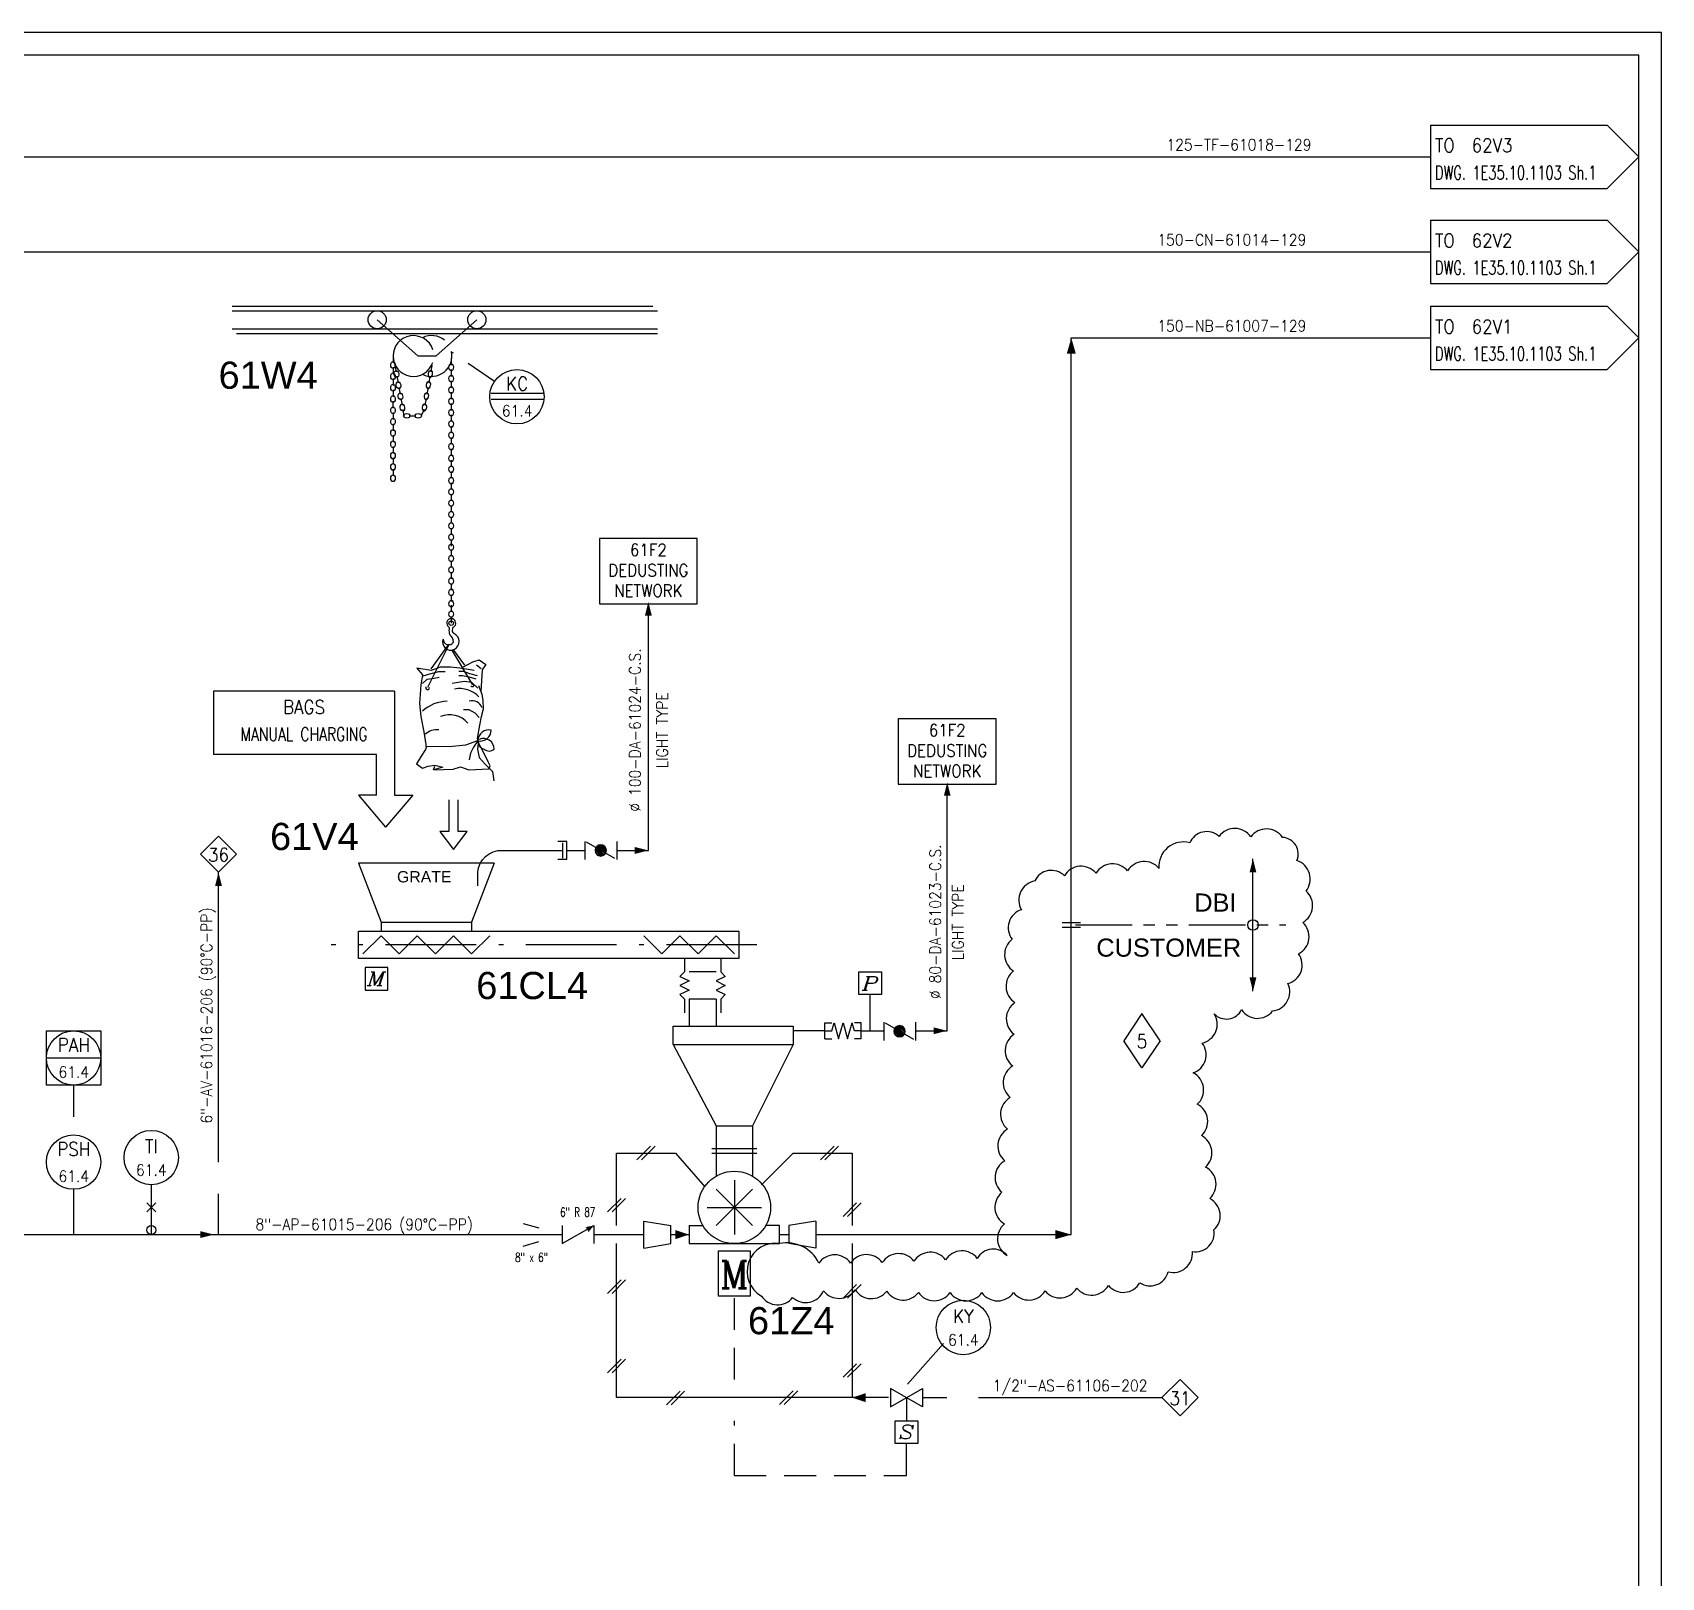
# Model space of a CAD drawing. Header units: millimetres. Extents: x 833 to 974, y 258 to 334.
# Drawn here: x 937.93 to 973.89, y 299.65 to 333.76 of the extents above; entities that cross this region are included whole.
import ezdxf
from ezdxf.enums import TextEntityAlignment as Align

# ---------------------------------------------------------------- set-up
doc = ezdxf.new("R2010")
doc.units = ezdxf.units.MM
for name, pattern in [('LP1', [3, 2, -0.5, 0, -0.5]), ('PHANTOM', [2.5, 1.25, -0.25, 0.25, -0.25, 0.25, -0.25]), ('TRATT2', [1.1, 0.7, -0.4])]:
    doc.linetypes.add(name, pattern=pattern)
for name, color, linetype in [('GREEN', 92, 'Continuous'), ('LP1', 7, 'LP1'), ('NUVOLA', 6, 'Continuous'), ('RED', 1, 'Continuous'), ('S', 7, 'Continuous'), ('TRATT2', 5, 'TRATT2'), ('Y', 92, 'Continuous')]:
    doc.layers.add(name, color=color, linetype=linetype)
doc.styles.add('A1', font='arial.ttf', dxfattribs={"height": 0.4})
doc.styles.add('a25', font='arial.ttf', dxfattribs={"height": 0.25})
doc.styles.add('A6', font='arial.ttf', dxfattribs={"height": 0.6})
doc.styles.add('C6', font='COMPLEX', dxfattribs={"height": 0.6})
doc.styles.add('S', font='ITALIC', dxfattribs={"height": 6})
doc.styles.add('S15', font='SIMPLEX', dxfattribs={"width": 0.9, "height": 0.15})
doc.styles.add('S2', font='SIMPLEX', dxfattribs={"height": 0.2})
doc.styles.add('S25', font='SIMPLEX', dxfattribs={"width": 0.9, "height": 0.25})
doc.styles.add('S2S', font='SIMPLEX', dxfattribs={"width": 0.7, "height": 0.2})
doc.styles.add('S3', font='SIMPLEX', dxfattribs={"width": 0.9, "height": 0.3})
doc.styles.add('S35S', font='SIMPLEX', dxfattribs={"width": 0.5, "height": 0.35})
doc.styles.add('S3S', font='SIMPLEX', dxfattribs={"width": 0.7, "height": 0.3})
doc.linetypes.add('ZIGZAG', pattern='A,0.0001,-0.2,[131,ltypeshp.shx,S=0.2,R=0,X=-0.2,Y=0],-0.4,[131,ltypeshp.shx,S=0.2,R=180,X=0.2,Y=0],-0.2', length=0.8001)

# ---------------------------------------------------------------- blocks, each defined once
blk = doc.blocks.new('LINEA')
at = {"layer": 'S', "style": 'S25', "width": 0.9}
blk.add_attdef('LINE', (0, 0.14), '', height=0.25, dxfattribs=at)
blk = doc.blocks.new('LOSAND')
for p, q in [((-4.6, 0.7), (-0.7, 0.7)), ((-4.6, 0.7), (-4.6, -0.7)), ((-0.7, 0.7), (0, 0)), ((0, 0), (-0.7, -0.7)), ((-4.6, -0.7), (-0.7, -0.7))]:
    blk.add_line(p, q)
at = {"layer": 'S'}
for tag, p, height, style, width in [('3', (-4.5, 0.1), 0.35, 'S35S', 0.5), ('1', (-4.5, 0.1), 0.3, 'S3', 0.9), ('4', (-4.5, -0.5), 0.35, 'S35S', 0.5), ('2', (-4.5, -0.5), 0.3, 'S3', 0.9)]:
    blk.add_attdef(tag, p, '', height=height, dxfattribs=dict(at, style=style, width=width))
blk = doc.blocks.new('PRESA', base_point=(1.75, 0.1))
for p, q in [((1.5, 0.1), (1.5, 0.6)), ((1.5, 0.6), (2, 0.6)), ((2, 0.6), (2, 0.1)), ((2, 0.1), (1.5, 0.1))]:
    blk.add_line(p, q)
at = {"style": 'S', "width": 1.2}
blk.add_attdef('1', text='', height=0.3, dxfattribs=at).set_placement((1.75, 0.2), align=Align.CENTER)
blk = doc.blocks.new('FRECC1', base_point=(50.2, 51.5))
blk.add_solid([(50.2, 51.5), (50.5, 51.575), (50.5, 51.425)])
blk = doc.blocks.new('STRUMC')
blk.add_line((-0.6, 0), (0.6, 0))
blk.add_lwpolyline([(-0.6, 0.6), (0.6, 0.6), (0.6, -0.6), (-0.6, -0.6), (-0.6, 0.6)])
blk.add_circle((0, 0), 0.6)
at = {"style": 'S3', "width": 0.9}
blk.add_attdef('2', text='', height=0.3, dxfattribs=at).set_placement((0.005, 0.139), align=Align.CENTER)
at = {"style": 'S2'}
for tag, p in [('3', (0.8, 0.4)), ('4', (0.8, 0.1))]:
    blk.add_attdef(tag, p, '', height=0.2, dxfattribs=at)
at = {"layer": 'S', "style": 'S25', "width": 0.9}
blk.add_attdef('1', text='', height=0.25, dxfattribs=at).set_placement((0.005, -0.436), align=Align.CENTER)
blk = doc.blocks.new('STRUM0')
blk.add_circle((0, 0), 0.6)
at = {"style": 'S3', "width": 0.9}
blk.add_attdef('2', text='', height=0.3, dxfattribs=at).set_placement((0.005, 0.139), align=Align.CENTER)
at = {"layer": 'S', "style": 'S25', "width": 0.9}
blk.add_attdef('1', text='', height=0.25, dxfattribs=at).set_placement((0.005, -0.436), align=Align.CENTER)
blk = doc.blocks.new('NOMEN', base_point=(35, 22))
for p, q in [((35, 22.8), (34.6, 22.4)), ((35.4, 22.4), (35, 22.8)), ((34.6, 22.4), (35, 22)), ((35, 22), (35.4, 22.4))]:
    blk.add_line(p, q)
at = {"style": 'S3', "width": 0.9}
blk.add_attdef('1', text='', height=0.3, dxfattribs=at).set_placement((35, 22.236), align=Align.CENTER)
blk = doc.blocks.new('COMPNEU', base_point=(32.45, 18.2))
for p, q in [((32.6, 18.35), (32.3, 18.05)), ((32.7, 18.35), (32.4, 18.05))]:
    blk.add_line(p, q)
blk = doc.blocks.new('K', base_point=(1.6, 2.4))
for p, q in [((1.6, 2.6), (1.6, 2.2)), ((1.6, 2.2), (2.3, 2.6)), ((2.3, 2.2), (1.6, 2.6)), ((2.3, 2.6), (2.3, 2.2))]:
    blk.add_line(p, q)
blk = doc.blocks.new('FRECCIA', base_point=(40, 19))
blk.add_solid([(40, 19), (40.3, 19.1), (40.3, 18.9)])
blk = doc.blocks.new('A', base_point=(24.4, 27.2))
at = {"layer": 'GREEN'}
for p, q in [((24, 28.1), (24, 27.8)), ((24.8, 28.1), (24.8, 27.8)), ((24, 27.8), (23.9, 27.7)), ((23.9, 27.7), (24.1, 27.6)), ((24.1, 27.8), (24.7, 27.8)), ((24.9, 27.7), (24.7, 27.6)), ((24.8, 27.8), (24.9, 27.7)), ((24.1, 27.6), (23.9, 27.5)), ((23.9, 27.5), (24.1, 27.4)), ((24.1, 27.4), (23.9, 27.3)), ((24.7, 27.6), (24.9, 27.5)), ((24.9, 27.5), (24.7, 27.4)), ((24.7, 27.4), (24.9, 27.3)), ((23.9, 27.3), (24, 27.2)), ((24, 27.2), (24, 26.9)), ((24.1, 27.2), (24.1, 26.6)), ((24.1, 27.2), (24.7, 27.2)), ((24.7, 27.2), (24.7, 26.6)), ((24.9, 27.3), (24.8, 27.2)), ((24.8, 27.2), (24.8, 26.9))]:
    blk.add_line(p, q, dxfattribs=at)
blk = doc.blocks.new('STRUM', base_point=(33, 38))
blk.add_circle((33, 38), 0.6)
at = {"width": 0.9}
for tag, height, style, p in [('2', 0.3, 'S3', (33, 38.1)), ('1', 0.25, 'S25', (33, 37.6))]:
    blk.add_attdef(tag, text='', height=height, dxfattribs=dict(at, style=style)).set_placement(p, align=Align.CENTER)
blk = doc.blocks.new('RID')
at = {"layer": 'S'}
for p, q in [((-0.364, 0.248), (-0.014, 0.148)), ((-0.364, -0.252), (-0.014, -0.152))]:
    blk.add_line(p, q, dxfattribs=at)
at = {"layer": 'S', "style": 'S2', "width": 0.7}
for p in [(-0.178, 0.398), (-0.178, -0.602)]:
    blk.add_attdef('RID', text='', height=0.2, dxfattribs=at).set_placement(p, align=Align.CENTER)
blk = doc.blocks.new('X')
for p, q in [((0.1, -0.1), (-0.1, 0.1)), ((0.1, 0.1), (-0.1, -0.1))]:
    blk.add_line(p, q)
blk = doc.blocks.new('R', base_point=(69, 41))
at = {"layer": 'S'}
for p, q in [((69, 41.2), (69, 40.8)), ((69, 40.8), (69.7, 41.2)), ((69.7, 41.2), (69.7, 40.8))]:
    blk.add_line(p, q, dxfattribs=at)
blk.add_solid([(69.7, 41.2), (69.519, 41.167), (69.581, 41.059)], dxfattribs=at)
at = {"layer": 'S', "style": 'S2', "width": 0.7}
for p in [(69.342, 41.396), (69.342, 40.502)]:
    blk.add_attdef('R', text='', height=0.2, dxfattribs=at).set_placement(p, align=Align.CENTER)
blk = doc.blocks.new('RIDSP', base_point=(70, 41))
at = {"layer": 'S'}
for p, q in [((70.6, 41.3), (70, 41.2)), ((70, 41.2), (70, 40.8)), ((70.6, 41.3), (70.6, 40.7)), ((70.6, 40.7), (70, 40.8))]:
    blk.add_line(p, q, dxfattribs=at)
blk = doc.blocks.new('MOTOR', base_point=(11.35, 51))
for p, q in [((11, 52), (11.7, 52)), ((11, 51), (11, 52)), ((11.7, 52), (11.7, 51)), ((11.7, 51), (11, 51))]:
    blk.add_line(p, q)
at = {"style": 'C6'}
blk.add_text('M', height=0.6, dxfattribs=at).set_placement((11.351, 51.18), align=Align.CENTER)
blk = doc.blocks.new('FLESS', base_point=(69, 41))
at = {"layer": 'S'}
for p, q in [((69, 40.825), (69, 41.175)), ((69, 41.175), (69.15, 41.175)), ((69, 41), (69.15, 41)), ((69.15, 41), (69.2, 41.175)), ((69.2, 41.175), (69.3, 40.825)), ((69.3, 40.825), (69.4, 41.175)), ((69.4, 41.175), (69.5, 40.825)), ((69.5, 40.825), (69.6, 41.175)), ((69.65, 41), (69.6, 41.175)), ((69.8, 41.175), (69.65, 41.175)), ((69.8, 41), (69.65, 41)), ((69.8, 40.825), (69.8, 41.175)), ((69, 40.825), (69.15, 40.825)), ((69.8, 40.825), (69.65, 40.825))]:
    blk.add_line(p, q, dxfattribs=at)
blk = doc.blocks.new('*X19')
for p, q in [((12.778, 29.501), (12.903, 29.626)), ((12.782, 29.47), (12.934, 29.622)), ((12.786, 29.544), (12.86, 29.618)), ((12.792, 29.444), (12.96, 29.612)), ((12.806, 29.423), (12.981, 29.598)), ((12.823, 29.405), (12.999, 29.581)), ((12.844, 29.391), (13.013, 29.56)), ((12.87, 29.38), (13.023, 29.534)), ((12.9, 29.376), (13.028, 29.504)), ((12.942, 29.382), (13.022, 29.462))]:
    blk.add_line(p, q)
blk = doc.blocks.new('B')
at = {"layer": 'S'}
for p, q in [((0, 0.2), (0, -0.2)), ((0.041, -0.178), (0.665, 0.18)), ((0.7, 0.2), (0.7, -0.2))]:
    blk.add_line(p, q, dxfattribs=at)
blk.add_circle((0.353, 0.001), 0.125, dxfattribs=at)
blk.add_blockref('*X19', (-12.55, -29.5), dxfattribs=at)
at = {"layer": 'S', "style": 'S2S', "width": 0.7}
for p in [(0.35, 0.3), (0.35, -0.5)]:
    blk.add_attdef('B', text='', height=0.2, dxfattribs=at).set_placement(p, align=Align.CENTER)
blk = doc.blocks.new('FRECC2')
at = {"layer": 'RED'}
blk.add_solid([(0, 0), (0.35, 0.1), (0.35, -0.1)], dxfattribs=at)
blk = doc.blocks.new('CAT', base_point=(35.1, 48.85))
at = {"layer": 'GREEN'}
blk.add_circle((35.1, 48.85), 0.05, dxfattribs=at)
blk = doc.blocks.new('CATENA', base_point=(33.75, 43.3))
at = {"layer": 'GREEN'}
for p, q in [((33.75, 43.35), (33.75, 43.2)), ((33.75, 43.1), (33.75, 42.95)), ((33.75, 42.85), (33.75, 42.7)), ((33.75, 42.6), (33.75, 42.45)), ((33.749, 42.35), (33.749, 42.2)), ((33.75, 42.1), (33.75, 41.95)), ((33.75, 41.85), (33.75, 41.7)), ((33.75, 41.6), (33.75, 41.45)), ((33.75, 41.35), (33.75, 41.2))]:
    blk.add_line(p, q, dxfattribs=at)
at = {"yscale": 1.5}
for p in [(33.75, 43.15), (33.75, 42.9), (33.75, 42.65), (33.75, 42.4), (33.75, 42.15), (33.75, 41.9), (33.75, 41.65), (33.75, 41.4)]:
    blk.add_blockref('CAT', p, dxfattribs=at)
blk = doc.blocks.new('TAPPO')
at = {"layer": 'GREEN'}
for p, q in [((0, 0.2), (-0.2, 0.2)), ((0, 0.2), (0, -0.2)), ((0, -0.2), (-0.2, -0.2))]:
    blk.add_line(p, q, dxfattribs=at)
blk = doc.blocks.new('QUA-LOC')
for p, q in [((-0.566, 0.076), (0.578, 0.076)), ((-0.566, -0.056), (0.578, -0.056))]:
    blk.add_line(p, q)
blk.add_circle((0, 0), 0.6)
at = {"width": 0.9}
for tag, height, style, p in [('SIGLA', 0.3, 'S3', (0.005, 0.139)), ('NUMERO', 0.25, 'S25', (0.005, -0.436))]:
    blk.add_attdef(tag, text='', height=height, dxfattribs=dict(at, style=style)).set_placement(p, align=Align.CENTER)
blk = doc.blocks.new('FLANGIA')
at = {"layer": 'GREEN'}
for p, q in [((0, 0.2), (0, -0.2)), ((0.1, 0.2), (0.1, -0.2))]:
    blk.add_line(p, q, dxfattribs=at)
blk = doc.blocks.new('REV')
at = {"layer": 'GREEN'}
for p, q in [((0, 0.6), (-0.4, 0)), ((0.4, 0), (0, 0.6)), ((0, -0.6), (-0.4, 0)), ((0.4, 0), (0, -0.6))]:
    blk.add_line(p, q, dxfattribs=at)
at = {"layer": 'Y', "color": 7, "style": 'S3', "width": 0.9}
blk.add_attdef('REV', text='', height=0.3, dxfattribs=at).set_placement((0, -0.162), align=Align.CENTER)

msp = doc.modelspace()

# ---------------------------------------------------------------- linework, layer by layer
for p, q in [((973.889, 333.756), (833.098, 333.756)), ((973.889, 257.856), (973.889, 333.756)), ((945.928, 326.415), (945.955, 326.267)), ((945.972, 326.168), (945.998, 326.021)), ((946.702, 326.168), (946.676, 326.021)), ((946.746, 326.415), (946.72, 326.267)), ((946.015, 325.922), (946.041, 325.775)), ((946.659, 325.922), (946.633, 325.775)), ((946.059, 325.676), (946.085, 325.528)), ((946.616, 325.676), (946.59, 325.528)), ((946.101, 325.43), (946.127, 325.282)), ((946.242, 325.292), (946.392, 325.292)), ((946.573, 325.43), (946.507, 325.295)), ((945.887, 324.616), (945.887, 324.466)), ((945.887, 324.366), (945.887, 324.216)), ((947.172, 324.567), (947.172, 324.417)), ((945.887, 324.116), (945.887, 323.966)), ((947.172, 324.315), (947.172, 324.165)), ((947.172, 324.065), (947.172, 323.915)), ((947.172, 323.815), (947.172, 323.665)), ((947.171, 323.316), (947.171, 323.166)), ((947.172, 323.565), (947.172, 323.415)), ((947.172, 323.065), (947.172, 322.915)), ((947.172, 322.815), (947.172, 322.665)), ((947.172, 322.565), (947.172, 322.415)), ((947.172, 322.344), (947.172, 322.194)), ((947.172, 322.094), (947.172, 321.944)), ((947.172, 321.844), (947.172, 321.694)), ((947.171, 321.595), (947.171, 321.445)), ((947.172, 321.344), (947.172, 321.194)), ((947.172, 321.115), (947.172, 320.965)), ((947.172, 320.865), (947.172, 320.715)), ((951.524, 315.697), (951.524, 321.085)), ((945.922, 319.215), (941.922, 319.215)), ((941.922, 319.215), (941.922, 317.815)), ((945.922, 319.215), (945.922, 316.915)), ((945.522, 317.815), (941.922, 317.815)), ((945.522, 316.915), (945.522, 317.815)), ((945.122, 316.915), (945.722, 316.215)), ((945.522, 316.915), (945.122, 316.915)), ((946.322, 316.915), (945.722, 316.215)), ((945.922, 316.915), (946.322, 316.915)), ((947.122, 316.815), (947.122, 316.115)), ((947.322, 316.115), (947.322, 316.815)), ((958.122, 311.715), (958.122, 317.104)), ((946.922, 316.115), (947.222, 315.715)), ((947.122, 316.115), (946.922, 316.115)), ((947.222, 315.715), (947.522, 316.115)), ((947.522, 316.115), (947.322, 316.115)), ((949.628, 315.868), (949.628, 315.527)), ((949.22, 315.697), (949.622, 315.697)), ((949.722, 315.697), (950.124, 315.697)), ((950.824, 315.697), (951.524, 315.697)), ((964.871, 312.593), (964.871, 315.512)), ((942.034, 308.815), (942.034, 315.215)), ((945.222, 313.415), (945.622, 313.815)), ((945.622, 313.815), (946.022, 313.415)), ((946.022, 313.415), (946.422, 313.815)), ((946.422, 313.815), (946.822, 313.415)), ((946.822, 313.415), (947.222, 313.815)), ((947.222, 313.815), (947.622, 313.415)), ((947.622, 313.415), (948.022, 313.815)), ((951.422, 313.815), (951.822, 313.415)), ((951.822, 313.415), (952.222, 313.815)), ((952.222, 313.815), (952.622, 313.415)), ((952.622, 313.415), (953.022, 313.815)), ((953.422, 313.415), (953.022, 313.815)), ((956.422, 311.715), (956.422, 312.515)), ((955.422, 311.715), (954.722, 311.715)), ((956.222, 311.715), (956.722, 311.715)), ((957.422, 311.715), (958.122, 311.715)), ((950.822, 307.415), (950.822, 309.015)), ((950.822, 309.015), (952.122, 309.015)), ((952.122, 309.015), (952.767, 308.273)), ((954.022, 308.315), (954.722, 309.015)), ((954.722, 309.015), (956.022, 309.015)), ((956.022, 309.015), (956.022, 307.415)), ((938.834, 308.215), (938.834, 307.215)), ((940.55, 308.315), (940.55, 307.215)), ((953.022, 308.215), (953.822, 307.415)), ((953.822, 308.215), (953.022, 307.415)), ((953.422, 308.415), (953.422, 307.215)), ((942.034, 307.215), (942.034, 308.115)), ((952.822, 307.815), (954.022, 307.815)), ((933.245, 307.215), (943.775, 307.215)), ((943.775, 307.215), (949.622, 307.215)), ((950.322, 307.215), (951.422, 307.215)), ((952.022, 307.215), (952.422, 307.215)), ((950.822, 303.615), (950.822, 307.015)), ((956.022, 307.015), (956.022, 303.615)), ((957.242, 303.915), (958.04, 304.813)), ((956.822, 303.615), (950.822, 303.615)), ((957.225, 303.615), (957.225, 303.106)), ((957.572, 303.615), (958.111, 303.615)), ((958.811, 303.615), (962.88, 303.615))]:
    msp.add_line(p, q)
at = {"color": 1, "linetype": 'PHANTOM'}
msp.add_line((960.957, 314.052), (965.594, 314.052), dxfattribs=at)
at = {"linetype": 'ZIGZAG', "ltscale": 0.9}
msp.add_lwpolyline([(947.758, 314.915), (947.758, 315.115, -0.396945), (948.198, 315.694)], format="xyb", dxfattribs=at)
msp.add_lwpolyline([(948.198, 315.694), (949.22, 315.697)], dxfattribs=at)
for centre, radius in [((947.172, 320.715), 0.05), ((964.871, 314.052), 0.116), ((940.55, 307.315), 0.1)]:
    msp.add_circle(centre, radius)
for centre, radius, start, end in [((947.172, 320.715), 0.1, 297.8456, 238.2405), ((947.104, 320.606), 0.0286, 316.9352, 58.1774), ((947.362, 320.548), 0.24, 170.8101, 200.6111), ((947.016, 320.3), 0.204, 359.4575, 53.5729), ((947.274, 320.557), 0.0838, 153.6783, 237.9601), ((947.224, 320.601), 0.0263, 101.5454, 196.5363), ((947.156, 320.31), 0.191, 296.6824, 67.3744), ((947.16, 320.298), 0.179, 158.7706, 297.2228), ((947.115, 320.358), 0.121, 177.7388, 330.3222), ((947.638, 319.348), 0.0354, 206.2885, 6.4905), ((946.651, 319.295), 0.0438, 155.8733, 357.6457)]:
    msp.add_arc(centre, radius, start, end)
at = {"layer": 'GREEN'}
for p, q in [((942.334, 327.715), (951.622, 327.715)), ((942.334, 327.615), (951.722, 327.615)), ((942.334, 327.215), (951.722, 327.215)), ((942.434, 327.115), (951.722, 327.115)), ((948.122, 315.415), (945.122, 315.415)), ((945.122, 315.415), (945.622, 314.115)), ((948.122, 315.415), (947.622, 314.115)), ((945.622, 314.115), (947.622, 314.115)), ((945.622, 314.115), (945.622, 313.915)), ((947.622, 314.115), (947.622, 313.915)), ((945.122, 313.915), (953.522, 313.915)), ((945.122, 313.315), (945.122, 313.915)), ((953.522, 313.915), (953.522, 313.315)), ((953.522, 313.315), (945.122, 313.315)), ((952.068, 311.815), (954.722, 311.815)), ((952.068, 311.415), (952.068, 311.815)), ((954.722, 311.815), (954.722, 311.415)), ((952.068, 311.415), (953.022, 309.615)), ((952.068, 311.415), (954.722, 311.415)), ((954.722, 311.415), (953.822, 309.615)), ((953.022, 309.615), (953.022, 308.523)), ((953.022, 309.615), (953.822, 309.615)), ((953.822, 309.615), (953.822, 308.523)), ((952.922, 309.115), (953.922, 309.115)), ((952.922, 309.015), (953.922, 309.015)), ((952.422, 307.415), (952.73, 307.415)), ((952.422, 307.415), (952.422, 307.015)), ((954.422, 307.415), (954.107, 307.415)), ((954.422, 307.015), (954.422, 307.415)), ((952.422, 307.015), (954.422, 307.015))]:
    msp.add_line(p, q, dxfattribs=at)
for centre, radius in [((945.537, 327.415), 0.2), ((947.737, 327.415), 0.2), ((953.422, 307.815), 0.8)]:
    msp.add_circle(centre, radius, dxfattribs=at)
for centre, start, end in [((946.337, 326.615), 18.0255, 341.2185), ((946.737, 326.615), 50.4813, 116.3878), ((946.737, 326.615), 243.6122, 12.7669)]:
    msp.add_arc(centre, 0.45, start, end, dxfattribs=at)
at = {"layer": 'LP1'}
msp.add_line((953.922, 313.615), (944.522, 313.615), dxfattribs=at)
at = {"layer": 'NUVOLA'}
msp.add_lwpolyline([(962.802, 315.298, 0.520567), (962.104, 315.245, 0.520567), (961.406, 315.192, 0.520567), (960.708, 315.139, 0.520567), (960.054, 315.023, 0.520567), (959.758, 314.389, 0.520567), (959.556, 313.736, 0.520567), (959.586, 313.036, 0.520567), (959.617, 312.337, 0.520567), (959.598, 311.638, 0.520567), (959.568, 310.938, 0.520567), (959.513, 310.241, 0.520567), (959.452, 309.543, 0.520567), (959.391, 308.846, 0.520567), (959.33, 308.149, 0.520567), (959.385, 307.451, 0.520567), (959.446, 306.754, 0.520567), (958.786, 306.689, 0.520567), (958.087, 306.658, 0.520567), (957.388, 306.628, 0.520567), (956.688, 306.597, 0.520567), (955.988, 306.586, 0.520567), (955.288, 306.586, 0.347858), (954.422, 307.015, 0.837413), (954.021, 305.859, 3.878691), (954.021, 305.859, 1.465305), (954.021, 305.859, 0.524966), (954.021, 305.859, 0.520567), (954.021, 305.859, 0.520567), (954.709, 305.826, 0.520567), (955.392, 305.977, 0.520567), (956.087, 305.998, 0.520567), (956.786, 305.967, 0.520567), (957.485, 305.937, 0.520567), (958.185, 305.935, 0.520567), (958.885, 305.935, 0.520567), (959.585, 305.935, 0.520567), (960.284, 305.97, 0.520567), (960.981, 306.031, 0.520567), (961.679, 306.092, 0.520567), (962.376, 306.153, 0.520567), (962.999, 306.393, 0.520567), (963.535, 306.843, 0.520567), (964.009, 307.318, 0.520567), (963.917, 308.012, 0.520567), (963.826, 308.706, 0.520567), (963.734, 309.4, 0.520567), (963.643, 310.094, 0.520567), (963.552, 310.788, 0.520567), (963.748, 311.444, 0.520567), (964.015, 312.091, 0.520567), (964.62, 312.183, 0.520567), (965.303, 312.153, 0.520567), (965.642, 312.756, 0.520567), (965.879, 313.415, 0.520567), (965.97, 314.109, 0.520567), (966.043, 314.801, 0.520567), (965.842, 315.472, 0.520567), (965.522, 315.985, 0.520567), (964.823, 315.996, 0.520567), (964.123, 316.007, 0.520567), (963.477, 315.865, 0.520567), (962.794, 315.298, 0.520567)], format="xyb", dxfattribs=at)
at = {"layer": 'RED'}
for p, q in [((973.389, 333.256), (833.598, 333.256)), ((973.389, 258.356), (973.389, 333.256)), ((885.561, 331.015), (968.789, 331.015)), ((923.99, 328.915), (968.789, 328.915)), ((945.537, 327.415), (946.437, 326.615)), ((947.737, 327.415), (946.837, 326.615)), ((960.861, 307.215), (960.861, 327.015)), ((960.861, 327.015), (968.789, 327.015)), ((946.437, 326.615), (946.837, 326.615)), ((947.124, 320.252), (946.651, 319.294)), ((947.115, 320.242), (946.725, 319.706)), ((947.194, 320.108), (947.64, 319.355)), ((947.224, 320.118), (947.465, 319.788)), ((946.602, 318.003), (947.125, 317.992)), ((947.125, 317.992), (947.491, 318.026)), ((947.491, 318.026), (947.758, 318.126)), ((947.662, 317.981), (947.596, 317.847)), ((947.762, 318.115), (947.662, 317.981)), ((947.772, 318.115), (947.753, 317.936)), ((947.753, 317.936), (947.786, 317.746)), ((947.596, 317.847), (947.567, 317.701)), ((947.786, 317.746), (947.924, 317.601)), ((947.924, 317.601), (948.086, 317.444)), ((948.086, 317.444), (948.114, 317.232)), ((954.422, 307.215), (954.622, 307.215)), ((955.222, 307.215), (960.861, 307.215))]:
    msp.add_line(p, q, dxfattribs=at)
for centre, radius, start, end in [((947.998, 318.121), 0.236, 76.7186, 178.5786), ((947.808, 318.357), 0.244, 261.5099, 358.3816), ((947.923, 318.093), 0.159, 168.0188, 260.0199), ((947.886, 317.936), 0.233, 0.0312, 114.0895), ((948.007, 318.053), 0.162, 226.3323, 313.6677)]:
    msp.add_arc(centre, radius, start, end, dxfattribs=at)
at = {"layer": 'S'}
for p, q in [((952.604, 322.585), (950.444, 322.585)), ((950.444, 322.585), (950.444, 321.145)), ((952.604, 321.145), (952.604, 322.585)), ((950.444, 321.145), (952.604, 321.145)), ((957.042, 318.604), (957.042, 317.164)), ((959.202, 318.604), (957.042, 318.604)), ((959.202, 317.164), (959.202, 318.604)), ((957.042, 317.164), (959.202, 317.164))]:
    msp.add_line(p, q, dxfattribs=at)
at = {"layer": 'TRATT2'}
for p, q in [((948.127, 326.054), (947.173, 326.706)), ((938.834, 310.515), (938.834, 309.415)), ((953.422, 304.015), (953.422, 305.815)), ((953.425, 301.897), (953.425, 303.106)), ((957.225, 301.897), (957.225, 302.606)), ((953.425, 301.897), (957.225, 301.897))]:
    msp.add_line(p, q, dxfattribs=at)
at = {"layer": 'Y'}
for p, q in [((946.731, 319.672), (946.411, 319.721)), ((946.411, 319.721), (946.535, 319.575)), ((946.926, 319.745), (946.731, 319.672)), ((947.153, 319.745), (946.926, 319.745)), ((947.359, 319.721), (947.153, 319.745)), ((947.545, 319.696), (947.359, 319.721)), ((947.431, 319.746), (947.648, 319.864)), ((947.678, 319.672), (947.545, 319.696)), ((947.648, 319.864), (947.791, 319.903)), ((947.833, 319.706), (947.732, 319.785)), ((947.791, 319.903), (947.933, 319.805)), ((947.858, 319.687), (947.828, 319.209)), ((947.933, 319.805), (947.858, 319.687)), ((946.504, 319.357), (946.473, 318.945)), ((946.535, 319.575), (946.504, 319.357)), ((946.535, 319.381), (946.638, 319.478)), ((946.555, 319.551), (946.7, 319.599)), ((946.638, 319.478), (946.792, 319.502)), ((946.7, 319.599), (946.895, 319.648)), ((946.792, 319.502), (946.906, 319.527)), ((946.895, 319.648), (947.04, 319.648)), ((947.328, 319.405), (947.194, 319.381)), ((947.462, 319.43), (947.328, 319.405)), ((947.441, 319.648), (947.338, 319.648)), ((947.421, 319.551), (947.338, 319.551)), ((947.575, 319.527), (947.421, 319.551)), ((947.586, 319.599), (947.441, 319.648)), ((947.627, 319.405), (947.462, 319.43)), ((947.72, 319.478), (947.575, 319.527)), ((947.751, 319.551), (947.586, 319.599)), ((947.761, 319.284), (947.627, 319.405)), ((947.854, 319.139), (947.781, 319.333)), ((947.874, 319.018), (947.854, 319.139)), ((947.885, 318.824), (947.874, 319.018)), ((946.473, 318.945), (946.504, 318.654)), ((946.504, 318.654), (946.566, 318.315)), ((947.565, 318.799), (947.441, 318.799)), ((947.699, 318.727), (947.565, 318.799)), ((947.792, 318.63), (947.699, 318.727)), ((947.802, 318.46), (947.843, 318.654)), ((947.843, 318.654), (947.885, 318.824)), ((946.566, 318.315), (946.612, 318.037)), ((947.751, 318.169), (947.802, 318.46)), ((946.602, 317.925), (946.507, 317.78)), ((946.621, 317.97), (946.602, 317.925)), ((946.612, 318.037), (946.621, 317.97)), ((947.781, 318.059), (947.751, 318.169)), ((947.886, 317.869), (947.781, 318.059)), ((946.507, 317.78), (946.408, 317.612)), ((946.408, 317.612), (946.536, 317.511)), ((946.536, 317.511), (946.664, 317.556)), ((946.664, 317.556), (946.812, 317.578)), ((946.778, 317.478), (946.807, 317.556)), ((946.983, 317.534), (946.778, 317.478)), ((946.812, 317.578), (946.983, 317.534)), ((947.216, 317.489), (947.377, 317.545)), ((947.377, 317.545), (947.558, 317.478)), ((947.99, 317.657), (947.886, 317.869)), ((948.029, 317.567), (947.99, 317.657)), ((948.005, 317.5), (948.029, 317.567)), ((946.788, 317.478), (947.216, 317.489)), ((947.558, 317.478), (948.005, 317.5))]:
    msp.add_line(p, q, dxfattribs=at)
for centre, radius, start, end in [((947.111, 318.128), 0.865, 91.9185, 131.6405), ((947.355, 318.676), 0.595, 44.2207, 100.629), ((947.629, 318.761), 0.241, 21.0546, 105.4307), ((947.139, 318.178), 0.516, 39.7608, 112.8788), ((946.864, 317.955), 0.409, 85.3951, 130.5659)]:
    msp.add_arc(centre, radius, start, end, dxfattribs=at)

# ---------------------------------------------------------------- block references
ref = msp.add_blockref('LOSAND', (973.389, 331.015))
ref.add_attrib('1', 'TO  62V3', (968.889, 331.115), dxfattribs={"layer": 'S', "height": 0.3, "style": 'S3', "width": 0.9})
ref.add_attrib('2', 'DWG. 1E35.10.1103 Sh.1', (968.889, 330.515), dxfattribs={"layer": 'S', "height": 0.3, "style": 'S3S', "width": 0.7})
ref = msp.add_blockref('LOSAND', (973.389, 328.915))
ref.add_attrib('1', 'TO  62V2', (968.889, 329.015), dxfattribs={"layer": 'S', "height": 0.3, "style": 'S3', "width": 0.9})
ref.add_attrib('2', 'DWG. 1E35.10.1103 Sh.1', (968.889, 328.415), dxfattribs={"layer": 'S', "height": 0.3, "style": 'S3S', "width": 0.7})
ref = msp.add_blockref('LOSAND', (973.389, 327.015))
ref.add_attrib('1', 'TO  62V1', (968.889, 327.115), dxfattribs={"layer": 'S', "height": 0.3, "style": 'S3', "width": 0.9})
ref.add_attrib('2', 'DWG. 1E35.10.1103 Sh.1', (968.889, 326.515), dxfattribs={"layer": 'S', "height": 0.3, "style": 'S3S', "width": 0.7})
for name, p, rotation in [('FRECC2', (960.861, 327.015), 270), ('FRECC1', (964.871, 315.512), 270), ('FRECC1', (942.034, 315.215), 270), ('FLANGIA', (960.861, 314.007), 90), ('FRECC1', (964.871, 312.593), 90), ('RIDSP', (952.022, 307.215), 180), ('FRECC1', (941.934, 307.215), 180), ('FRECCIA', (952.422, 307.215), 180), ('FRECC2', (960.861, 307.215), 180)]:
    msp.add_blockref(name, p, dxfattribs=dict(rotation=rotation))
for name, p in [('CATENA', (945.887, 326.565)), ('CATENA', (947.172, 326.515)), ('FLESS', (955.422, 311.715)), ('COMPNEU', (951.422, 309.015)), ('COMPNEU', (955.472, 309.015)), ('X', (940.55, 307.815)), ('COMPNEU', (950.772, 307.865)), ('COMPNEU', (955.972, 307.765)), ('RIDSP', (954.622, 307.215)), ('MOTOR', (953.421, 305.854)), ('COMPNEU', (950.772, 306.065)), ('COMPNEU', (955.972, 305.965)), ('COMPNEU', (950.772, 304.315)), ('COMPNEU', (955.972, 304.215)), ('COMPNEU', (952.075, 303.606)), ('COMPNEU', (954.572, 303.615)), ('FRECCIA', (956.022, 303.615)), ('K', (956.872, 303.615))]:
    msp.add_blockref(name, p)
at = {"yscale": 1.5}
for p, rotation in [((945.963, 326.218), 9.999999999998607), ((946.007, 325.972), 9.999999999998607), ((946.05, 325.725), 9.999999999998607), ((946.093, 325.479), 9.999999999998607), ((946.192, 325.292), 90), ((946.442, 325.292), 90)]:
    msp.add_blockref('CAT', p, dxfattribs=dict(at, rotation=rotation))
at = {"xscale": -1, "yscale": 1.5, "rotation": 350.0000000000014}
for p in [(946.711, 326.218), (946.624, 325.725), (946.668, 325.972), (946.581, 325.479)]:
    msp.add_blockref('CAT', p, dxfattribs=at)
for name, p, values in [('QUA-LOC', (948.622, 325.715), {'SIGLA': 'KC', 'NUMERO': '61.4'}), ('NOMEN', (942.034, 315.215), {'1': '36'}), ('PRESA', (956.422, 312.515), {'1': 'P'}), ('REV', (962.42, 311.497), {'REV': '5'}), ('STRUMC', (938.834, 311.115), {'2': 'PAH', '1': '61.4'}), ('STRUM0', (938.834, 308.815), {'2': 'PSH', '1': '61.4'}), ('STRUM', (940.55, 308.915), {'2': 'TI', '1': '61.4'}), ('STRUM', (958.477, 305.164), {'2': 'KY', '1': '61.4'}), ('LINEA', (959.128, 303.615), {'LINE': '1/2"-AS-61106-202'}), ('NOMEN', (963.261, 303.215), {'1': '31'}), ('PRESA', (957.225, 302.606), {'1': 'S'})]:
    msp.add_blockref(name, p).add_auto_attribs(values)
at = {"yscale": 1.5}
for p in [(945.887, 324.416), (947.172, 324.353), (945.887, 324.166), (947.172, 324.115), (945.887, 323.916), (947.172, 323.865), (947.172, 323.615), (947.172, 323.365), (947.172, 323.115), (947.172, 322.865), (947.172, 322.615), (947.172, 322.394), (947.172, 322.144), (947.172, 321.894), (947.172, 321.644), (947.172, 321.394), (947.172, 321.144), (947.172, 320.915)]:
    msp.add_blockref('CAT', p, dxfattribs=at)
at = {"xscale": -1, "rotation": 90}
for p in [(951.524, 321.185), (958.122, 317.204)]:
    msp.add_blockref('FRECC1', p, dxfattribs=at)
ref = msp.add_blockref('LINEA', (951.492, 320.453), dxfattribs=dict(xscale=-1, rotation=90))
ref.add_attrib('LINE', '%%C 100-DA-61024-C.S.', (951.352, 316.553), dxfattribs={"layer": 'S', "height": 0.25, "rotation": 90, "style": 'S25', "width": 0.9})
ref = msp.add_blockref('LINEA', (952.092, 319.253), dxfattribs=dict(xscale=-1, rotation=90))
ref.add_attrib('LINE', ' LIGHT TYPE', (951.952, 317.356), dxfattribs={"layer": 'S', "height": 0.25, "rotation": 90, "style": 'S25', "width": 0.9})
at = {"xscale": -1}
for name, p in [('B', (950.824, 315.697)), ('FRECC1', (951.524, 315.697)), ('A', (952.722, 312.415)), ('B', (957.422, 311.704)), ('FRECC1', (958.122, 311.715))]:
    msp.add_blockref(name, p, dxfattribs=at)
at = {"rotation": 90}
for p, values in [((958.122, 312.415), {'LINE': '%%C 80-DA-61023-C.S.'}), ((958.622, 313.115), {'LINE': ' LIGHT TYPE'}), ((942.034, 309.665), {'LINE': '6"-AV-61016-206 (90°C-PP)'})]:
    msp.add_blockref('LINEA', p, dxfattribs=at).add_auto_attribs(values)
ref = msp.add_blockref('LINEA', (939.693, 308.206))
ref.add_attrib('LINE', '8"-AP-61015-206 (90°C-PP)', (942.85, 307.315), dxfattribs={"layer": 'S', "height": 0.25, "style": 'S25', "width": 0.9})
ref = msp.add_blockref('RID', (949.122, 307.215))
ref.add_attrib('RID', '8" x 6"', dxfattribs={"layer": 'S', "height": 0.2, "style": 'S2', "width": 0.7}).set_placement((948.944, 306.613), align=Align.CENTER)
ref = msp.add_blockref('R', (949.622, 307.215))
ref.add_attrib('R', '6" R 87', dxfattribs={"layer": 'S', "height": 0.2, "style": 'S2', "width": 0.7}).set_placement((949.963, 307.611), align=Align.CENTER)
at = {"layer": 'GREEN', "xscale": -1, "rotation": 180}
msp.add_blockref('TAPPO', (949.722, 315.697), dxfattribs=at)
at = {"layer": 'GREEN'}
ref = msp.add_blockref('PRESA', (945.522, 312.615), dxfattribs=dict(at, xscale=-1))
ref.add_attrib('1', 'M', dxfattribs={"layer": '0', "height": 0.3, "style": 'S', "width": 1.2}).set_placement((945.522, 312.715), align=Align.CENTER)
at = {"layer": 'TRATT2'}
for p, values in [((962.961, 331.015), {'LINE': '125-TF-61018-129'}), ((962.761, 328.915), {'LINE': '150-CN-61014-129'}), ((962.761, 327.015), {'LINE': '150-NB-61007-129'})]:
    msp.add_blockref('LINEA', p, dxfattribs=at).add_auto_attribs(values)

# ---------------------------------------------------------------- texts
for s, style, width, p in [('BAGS', 'S3', 0.9, (943.922, 318.715)), ('MANUAL CHARGING', 'S3S', 0.75, (943.922, 318.115))]:
    msp.add_text(s, height=0.3, dxfattribs=dict(style=style, width=width)).set_placement(p, align=Align.CENTER)
at = {"style": 'a25'}
msp.add_text('GRATE', height=0.25, dxfattribs=at).set_placement((946.576, 314.992), align=Align.CENTER)
at = {"style": 'A1'}
for s, p in [('DBI', (963.576, 314.347)), ('CUSTOMER', (961.413, 313.352))]:
    msp.add_text(s, height=0.4, dxfattribs=at).set_placement(p)
at = {"layer": 'S', "style": 'S15', "width": 0.9}
for s, p in [('61F2', (951.524, 322.199)), ('DEDUSTING', (951.524, 321.749)), ('NETWORK', (951.524, 321.299)), ('61F2', (958.122, 318.217)), ('DEDUSTING', (958.122, 317.767)), ('NETWORK', (958.122, 317.317))]:
    msp.add_text(s, height=0.27, dxfattribs=at).set_placement(p, align=Align.CENTER)
at = {"layer": 'Y', "style": 'A6'}
for s, p in [('61W4', (944.224, 325.891)), ('61V4', (945.129, 315.707)), ('61CL4', (950.193, 312.415))]:
    msp.add_text(s, height=0.6, dxfattribs=at).set_placement(p, align=Align.RIGHT)
msp.add_text('61Z4', height=0.6, dxfattribs=at).set_placement((953.722, 305.015))

doc.saveas('drawing.dxf')
